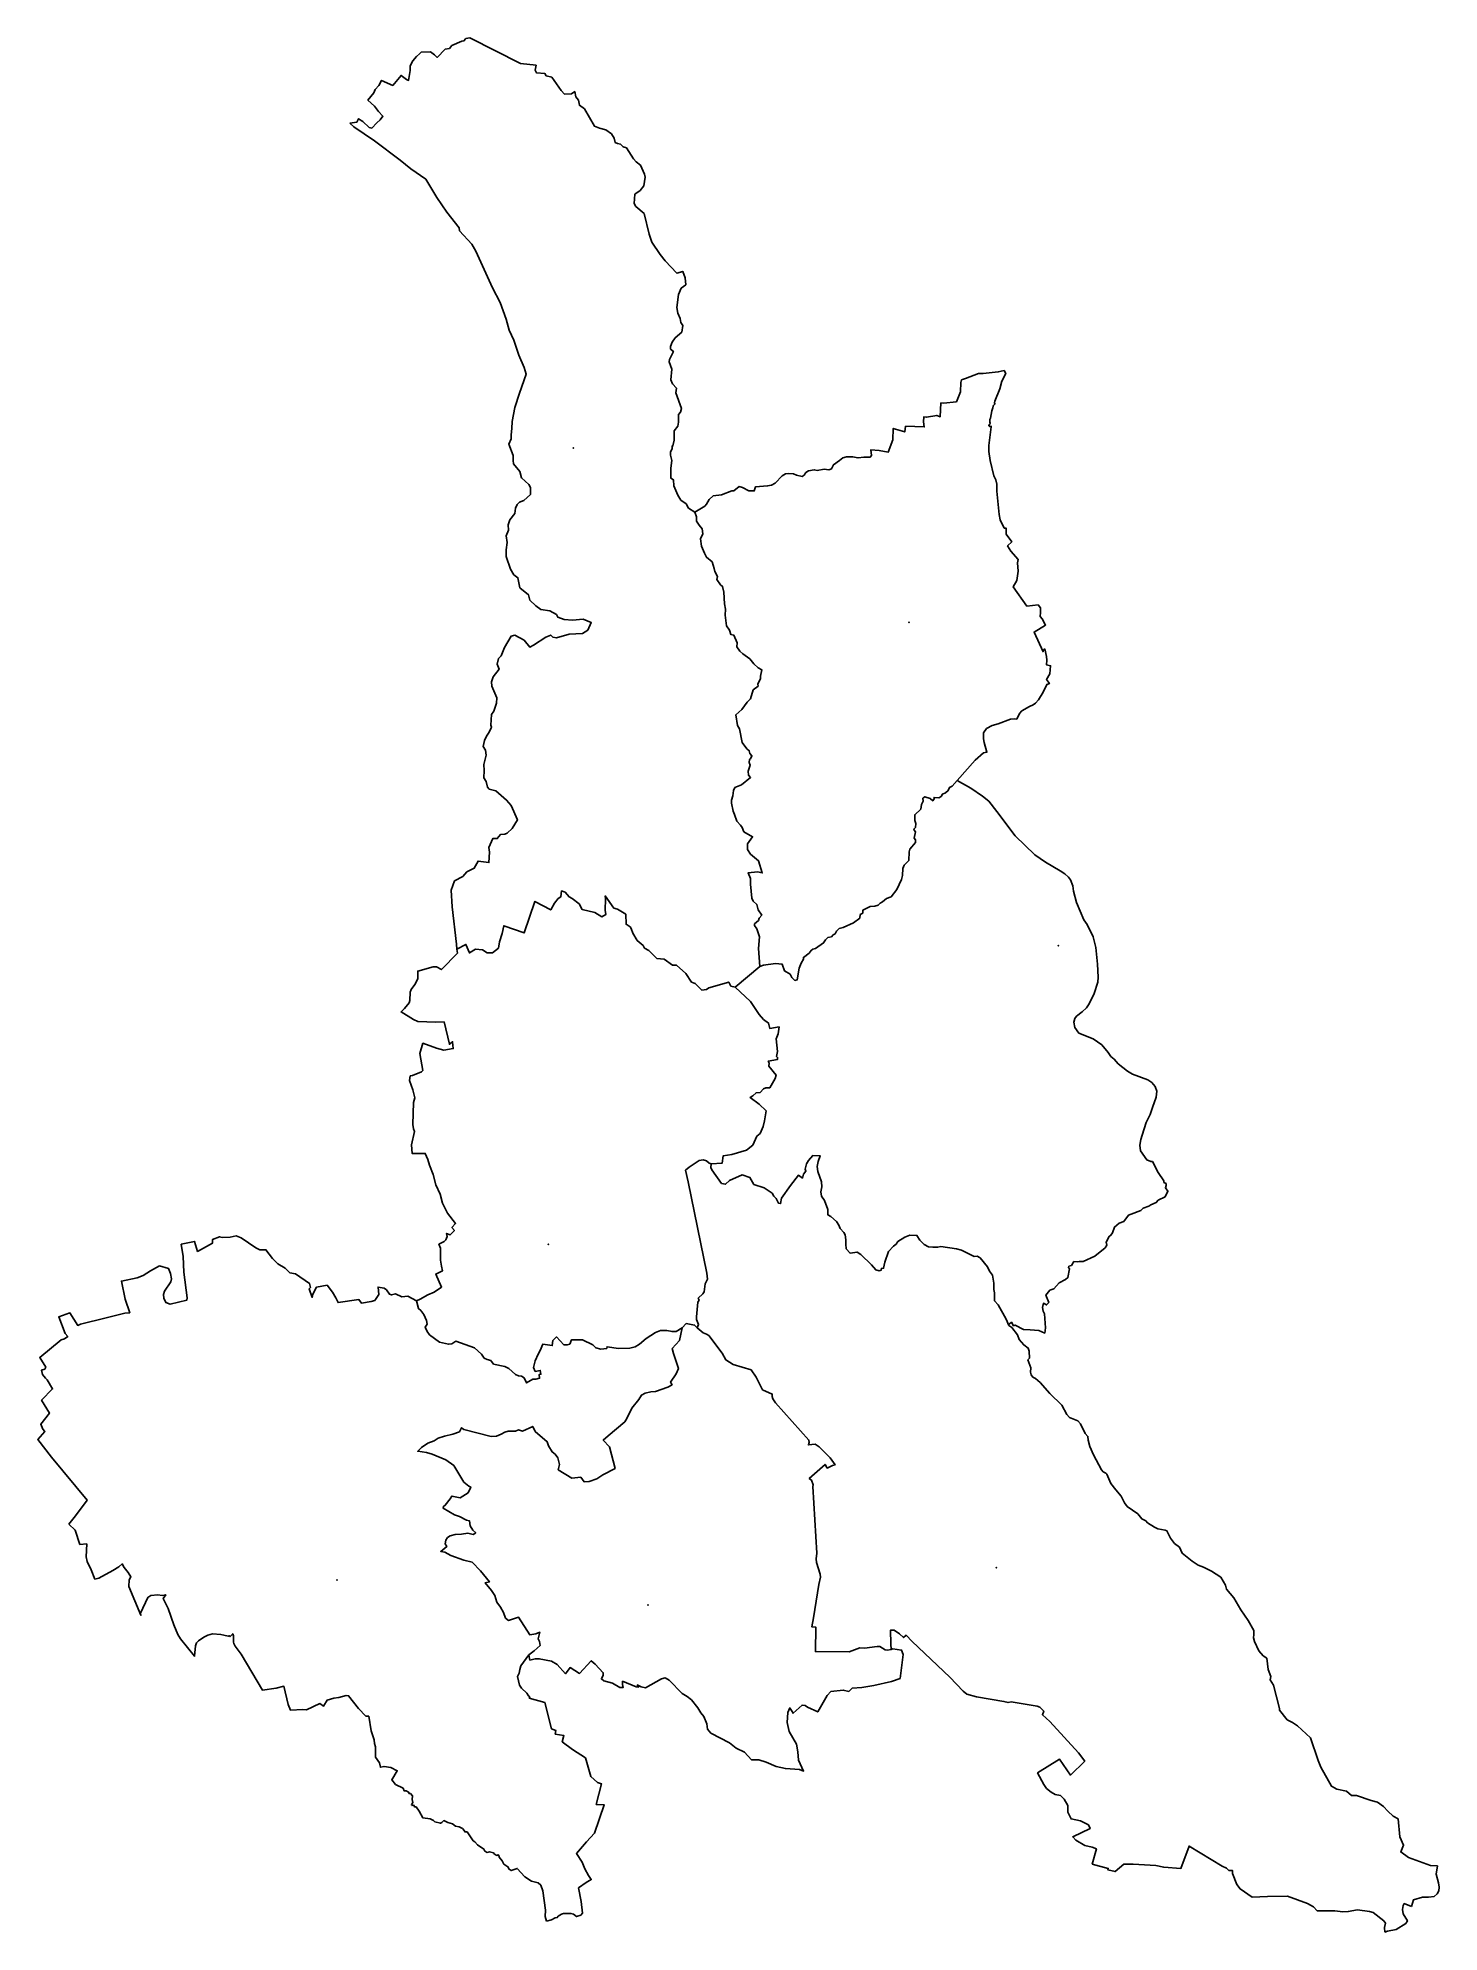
# Model space of a CAD drawing. Extents: x 675197 to 686460, y 230170 to 245397.
import ezdxf

# ---------------------------------------------------------------- set-up
doc = ezdxf.new("R2010")
doc.units = 0
for name, color, linetype in [('Adliswil', 1, 'CONTINUOUS'), ('Aeugst_am_Albis', 1, 'CONTINUOUS'), ('Bezirk', 1, 'CONTINUOUS'), ('Gemeinde', 1, 'CONTINUOUS'), ('Hausen_am_Albis', 1, 'CONTINUOUS'), ('Kanton', 1, 'CONTINUOUS'), ('Langnau_am_Albis', 1, 'CONTINUOUS'), ('Mettmenstetten', 1, 'CONTINUOUS'), ('Rifferswil', 1, 'CONTINUOUS'), ('Stallikon', 1, 'CONTINUOUS')]:
    doc.layers.add(name, color=color, linetype=linetype)

msp = doc.modelspace()

# ---------------------------------------------------------------- linework, layer by layer
at = {"layer": 'Adliswil'}
msp.add_point((682200, 240700), dxfattribs=at)
at = {"layer": 'Aeugst_am_Albis'}
msp.add_point((679300, 235700), dxfattribs=at)
at = {"layer": 'Bezirk'}
for points in [[(678265, 245270), (678277, 245282), (678352, 245285), (678385, 245262), (678407, 245240), (678472, 245307), (678505, 245312), (678525, 245337), (678605, 245370), (678622, 245372), (678637, 245392), (678670, 245397), (679075, 245190), (679202, 245177)], [(677705, 244712), (677762, 244720), (677775, 244747), (677810, 244725), (677860, 244677), (677882, 244672), (677922, 244715), (677947, 244737), (677970, 244767), (677935, 244805), (677902, 244847), (677850, 244897), (677897, 244955), (677907, 244982), (677937, 245015), (677960, 245055), (678050, 245015), (678117, 245095), (678160, 245062), (678177, 245055), (678190, 245135), (678190, 245172), (678210, 245212), (678240, 245247), (678265, 245270)], [(679202, 245177), (679195, 245137), (679205, 245115), (679272, 245110), (679282, 245092), (679327, 245080), (679402, 244975), (679430, 244945), (679485, 244947), (679512, 244965), (679522, 244922), (679542, 244897), (679550, 244855), (679590, 244827), (679672, 244687), (679712, 244670), (679762, 244657), (679807, 244625), (679830, 244592), (679837, 244557), (679857, 244547), (679880, 244542), (679902, 244522), (679927, 244512), (679985, 244425), (680007, 244400), (680040, 244375), (680072, 244302), (680077, 244277), (680067, 244207), (680037, 244170), (679995, 244140), (679990, 244067), (680002, 244042), (680070, 243985), (680110, 243820), (680132, 243755), (680200, 243657), (680240, 243605), (680332, 243505), (680380, 243520), (680400, 243467), (680405, 243412), (680367, 243385), (680347, 243335), (680332, 243230), (680340, 243185), (680360, 243140), (680365, 243110), (680380, 243085), (680372, 243032), (680320, 242985), (680295, 242950), (680282, 242915), (680282, 242895), (680305, 242877), (680275, 242812), (680272, 242792), (680292, 242735), (680285, 242647), (680297, 242617), (680330, 242580), (680325, 242545), (680370, 242417), (680362, 242387), (680345, 242370), (680347, 242307), (680342, 242275), (680312, 242237), (680312, 242162), (680302, 242117), (680295, 242115), (680295, 242095), (680282, 242067), (680282, 242042), (680292, 242000), (680285, 241937), (680285, 241857), (680305, 241845), (680310, 241795), (680340, 241722), (680365, 241682), (680407, 241652), (680427, 241617), (680477, 241585)], [(682965, 242722), (682917, 242712), (682795, 242700), (682757, 242700), (682652, 242660), (682622, 242647), (682615, 242627), (682612, 242552), (682580, 242472), (682475, 242460), (682455, 242462), (682450, 242352), (682422, 242362), (682340, 242347), (682317, 242350), (682315, 242310), (682322, 242270), (682172, 242275), (682165, 242230), (682072, 242257), (682070, 242165), (682032, 242067), (681960, 242080), (681892, 242085), (681897, 242040), (681887, 242027), (681837, 242027), (681790, 242020), (681745, 242030), (681697, 242030), (681667, 242020), (681640, 242000), (681592, 241965), (681577, 241932), (681555, 241925), (681517, 241930), (681462, 241920), (681437, 241925), (681392, 241917), (681370, 241902), (681355, 241882), (681340, 241872), (681295, 241882), (681270, 241892), (681230, 241895), (681207, 241892), (681180, 241877), (681122, 241817), (681095, 241802), (681062, 241795), (680965, 241787), (680955, 241755), (680912, 241757), (680860, 241782), (680835, 241790), (680792, 241755), (680775, 241755), (680692, 241725), (680625, 241715), (680592, 241687), (680572, 241650), (680557, 241632), (680477, 241585)], [(680477, 241585), (680490, 241547), (680492, 241512), (680512, 241480), (680537, 241450), (680542, 241410), (680522, 241370), (680530, 241312), (680555, 241255), (680572, 241222), (680617, 241185), (680632, 241132), (680637, 241107), (680660, 241067), (680655, 241042), (680685, 241000), (680700, 240987), (680710, 240942), (680717, 240847), (680725, 240805), (680720, 240757), (680732, 240670), (680755, 240637), (680767, 240600), (680792, 240595), (680817, 240535), (680815, 240502), (680840, 240467), (680862, 240445), (680920, 240405), (680952, 240365), (680987, 240332), (681017, 240317), (681005, 240267), (681005, 240247), (680985, 240202), (680987, 240187), (680947, 240155), (680925, 240085), (680897, 240057), (680855, 239997), (680807, 239955), (680820, 239870), (680837, 239842), (680857, 239732), (680895, 239682), (680915, 239667), (680920, 239645), (680937, 239625), (680925, 239602), (680917, 239597), (680915, 239572), (680922, 239550), (680905, 239502), (680910, 239470), (680925, 239452), (680852, 239392), (680800, 239370), (680787, 239347), (680782, 239305), (680772, 239270), (680772, 239245), (680785, 239180), (680797, 239155), (680815, 239100), (680845, 239067), (680857, 239050), (680872, 239015), (680942, 238975), (680900, 238917), (680900, 238872), (680925, 238835), (680990, 238782), (681020, 238685), (680980, 238692), (680905, 238685), (680925, 238640), (680925, 238595), (680935, 238482), (680947, 238457), (680975, 238430), (680987, 238387), (681015, 238345), (680995, 238320), (680990, 238302), (680957, 238275), (680957, 238262), (680977, 238235), (680997, 238172), (680990, 238077), (681000, 237932)], [(681000, 237932), (680802, 237767)], [(680802, 237767), (680925, 237650), (680995, 237547), (681030, 237505), (681070, 237477), (681080, 237435), (681155, 237447), (681147, 237392), (681132, 237350), (681142, 237250), (681135, 237210), (681142, 237202), (681142, 237185), (681067, 237172), (681075, 237155), (681072, 237130), (681130, 237060), (681122, 237032), (681080, 236957), (681047, 236957), (681030, 236950), (681002, 236920), (680970, 236917), (680945, 236892), (680922, 236880), (680995, 236825), (681050, 236772), (681037, 236692), (681027, 236647), (681002, 236590), (680977, 236567), (680945, 236497), (680892, 236457), (680775, 236420), (680705, 236410), (680697, 236350), (680610, 236347)], [(680610, 236347), (680607, 236317), (680615, 236297), (680692, 236187), (680725, 236182), (680757, 236212), (680857, 236257), (680920, 236235), (680952, 236180), (681035, 236152), (681100, 236110), (681112, 236087), (681132, 236067), (681150, 236030), (681167, 236027), (681175, 236070), (681247, 236172), (681312, 236255), (681342, 236232), (681350, 236262), (681370, 236287), (681365, 236302), (681375, 236347), (681390, 236372), (681425, 236412), (681485, 236410), (681470, 236365), (681462, 236325), (681465, 236285), (681495, 236200), (681497, 236162), (681490, 236120), (681495, 236085), (681520, 236052), (681547, 235980), (681547, 235935), (681572, 235922), (681617, 235882), (681635, 235852), (681645, 235825), (681675, 235795), (681685, 235775), (681692, 235735), (681690, 235700), (681695, 235662), (681725, 235627), (681782, 235637), (681812, 235617), (681897, 235535), (681932, 235495), (681960, 235485), (681975, 235490), (681977, 235505), (681995, 235507), (682005, 235555), (682035, 235642), (682075, 235685), (682095, 235700), (682110, 235722), (682165, 235757), (682207, 235772), (682262, 235770), (682287, 235732), (682322, 235697), (682357, 235680), (682390, 235675), (682430, 235675), (682455, 235682), (682580, 235662), (682622, 235652), (682722, 235602), (682747, 235605), (682772, 235590), (682830, 235517), (682847, 235482), (682870, 235450), (682882, 235387), (682880, 235337), (682887, 235310), (682887, 235245), (682917, 235212), (682980, 235097), (683002, 235047)], [(683002, 235047), (683025, 235030), (683072, 234970), (683085, 234935), (683122, 234890), (683157, 234865), (683165, 234840), (683167, 234785), (683155, 234770), (683177, 234705), (683175, 234670), (683182, 234650), (683195, 234632), (683217, 234620), (683252, 234587), (683330, 234500), (683427, 234405), (683467, 234330), (683490, 234307), (683555, 234280), (683577, 234257), (683615, 234177), (683637, 234155), (683640, 234125), (683652, 234075), (683682, 234007), (683745, 233887), (683760, 233870), (683780, 233860), (683790, 233850), (683820, 233777), (683862, 233725), (683905, 233675), (683932, 233620), (683952, 233592), (684037, 233532), (684070, 233492), (684102, 233475), (684117, 233460), (684172, 233425), (684200, 233412), (684257, 233402), (684272, 233395), (684302, 233337), (684332, 233295), (684372, 233265), (684395, 233215), (684475, 233152), (684522, 233120), (684565, 233105), (684630, 233072), (684705, 233022), (684742, 232960), (684752, 232927), (684810, 232857), (684865, 232762), (684925, 232675), (684972, 232595), (684972, 232562), (684967, 232535), (684975, 232505), (685012, 232432), (685047, 232392), (685075, 232372), (685085, 232282), (685107, 232225), (685102, 232197), (685130, 232155), (685177, 231967), (685177, 231955), (685240, 231877), (685282, 231855), (685322, 231827), (685425, 231732), (685487, 231550), (685510, 231495), (685595, 231342), (685637, 231320), (685715, 231302), (685755, 231267), (685795, 231267), (685915, 231227), (685965, 231215), (686012, 231180), (686047, 231142), (686092, 231102), (686130, 231080), (686145, 230937), (686175, 230870), (686152, 230815), (686215, 230770), (686390, 230705), (686447, 230702)], [(686447, 230702), (686437, 230635), (686455, 230565), (686460, 230532), (686457, 230502), (686445, 230477), (686420, 230457), (686375, 230450), (686327, 230452), (686255, 230430), (686237, 230377)]]:
    msp.add_lwpolyline(points, dxfattribs=at)
at = {"layer": 'Gemeinde'}
for points in [[(677705, 244712), (677737, 244682), (677902, 244570), (678110, 244415), (678195, 244345), (678315, 244260), (678405, 244115), (678485, 243997), (678582, 243870), (678587, 243845), (678685, 243740), (678717, 243682), (678850, 243387), (678912, 243270), (678960, 243137), (678985, 243047), (679022, 242967), (679062, 242847), (679107, 242747), (679122, 242695), (679067, 242540), (679032, 242427), (679010, 242312), (679007, 242257), (679000, 242207), (679000, 242175), (678982, 242132), (679017, 242040), (679017, 242000), (679020, 241972)], [(682965, 242722), (682977, 242700), (682945, 242637), (682930, 242577), (682890, 242476), (682886, 242464), (682888, 242455), (682888, 242453), (682887, 242451), (682886, 242449), (682884, 242448), (682880, 242445), (682878, 242443), (682876, 242441), (682875, 242437), (682872, 242422), (682866, 242398), (682859, 242369), (682853, 242339), (682850, 242329), (682850, 242319), (682850, 242309), (682851, 242299), (682851, 242296), (682850, 242294), (682849, 242292), (682845, 242289), (682841, 242282), (682841, 242278), (682843, 242275), (682847, 242272), (682851, 242272), (682855, 242273), (682859, 242277), (682859, 242270), (682840, 242120), (682840, 242072), (682852, 242000), (682882, 241877), (682897, 241845), (682905, 241810), (682905, 241752), (682925, 241567), (682932, 241522), (682965, 241457), (682980, 241455), (682980, 241407), (683025, 241345), (682992, 241315), (683017, 241272), (683077, 241205), (683070, 241177), (683077, 241110), (683065, 241035), (683037, 240985), (683147, 240830), (683237, 240840), (683257, 240815), (683257, 240777), (683252, 240747), (683270, 240727), (683297, 240677), (683205, 240620), (683277, 240462), (683280, 240477), (683292, 240487)], [(679020, 241972), (679070, 241910), (679085, 241860), (679142, 241807), (679157, 241782), (679157, 241727), (679102, 241677), (679067, 241665), (679050, 241647), (679037, 241617), (679030, 241575), (678990, 241522), (678977, 241482), (678980, 241440), (678960, 241395), (678970, 241340), (678962, 241282), (678962, 241227), (678997, 241127), (679022, 241082), (679055, 241057), (679072, 240977), (679140, 240920), (679152, 240877), (679200, 240832), (679240, 240802), (679312, 240792), (679365, 240762), (679375, 240740), (679427, 240722), (679495, 240717), (679580, 240725), (679645, 240697), (679617, 240637), (679575, 240610), (679467, 240605), (679365, 240575), (679335, 240580), (679320, 240597), (679280, 240580), (679180, 240515), (679150, 240500), (679107, 240555), (679030, 240595), (679000, 240587), (678947, 240497), (678922, 240430), (678900, 240407), (678890, 240362), (678905, 240322), (678857, 240262), (678842, 240220), (678845, 240187), (678885, 240092), (678882, 240050), (678862, 239985), (678842, 239957), (678837, 239872), (678842, 239857), (678825, 239815), (678802, 239785), (678787, 239750), (678777, 239702), (678795, 239672), (678800, 239632), (678782, 239557), (678785, 239507), (678782, 239450), (678800, 239420), (678812, 239375), (678825, 239357), (678877, 239345), (678965, 239270), (679000, 239227), (679052, 239112), (679010, 239042), (678970, 239005)], [(683292, 240487), (683305, 240425), (683307, 240395), (683305, 240357), (683337, 240350), (683330, 240285), (683305, 240240), (683327, 240207), (683307, 240200), (683277, 240137), (683240, 240077), (683217, 240050), (683197, 240035), (683167, 240022), (683107, 239987), (683087, 239965), (683065, 239920), (683045, 239922), (683015, 239920), (682917, 239882), (682867, 239870), (682822, 239845), (682797, 239810), (682797, 239762), (682802, 239732), (682825, 239655), (682797, 239650), (682730, 239590), (682585, 239427)], [(682585, 239427), (682545, 239382), (682525, 239372), (682515, 239347), (682492, 239327), (682467, 239317), (682457, 239300), (682440, 239287), (682400, 239292), (682400, 239280), (682390, 239265), (682370, 239282), (682327, 239297), (682310, 239285), (682312, 239260), (682300, 239235), (682295, 239197), (682245, 239152), (682245, 239107), (682255, 239082), (682250, 239050), (682237, 239037), (682240, 239027), (682250, 239015), (682240, 238965), (682252, 238950), (682252, 238930), (682205, 238875), (682200, 238855), (682197, 238785), (682160, 238747), (682150, 238720), (682147, 238665), (682140, 238632), (682102, 238550), (682055, 238492), (682017, 238480), (681987, 238452), (681967, 238440), (681952, 238425), (681925, 238417), (681887, 238415), (681827, 238385), (681827, 238362), (681807, 238350), (681805, 238322), (681752, 238282), (681670, 238247), (681637, 238237), (681615, 238215), (681605, 238195), (681590, 238187), (681575, 238170), (681547, 238165), (681527, 238147), (681512, 238122), (681447, 238077), (681427, 238072), (681412, 238062), (681397, 238040), (681350, 238005), (681350, 237990), (681332, 237960), (681317, 237920), (681300, 237825), (681282, 237820), (681257, 237845), (681245, 237870), (681197, 237897), (681180, 237950), (681125, 237957), (681030, 237942), (681000, 237932)], [(682585, 239427), (682697, 239367), (682790, 239302), (682840, 239260), (682905, 239177), (683052, 238982), (683210, 238830), (683295, 238770), (683415, 238702), (683452, 238677), (683482, 238650)], [(678970, 239005), (678950, 238995), (678915, 238992), (678890, 238960), (678855, 238962), (678822, 238890), (678827, 238852), (678822, 238767), (678735, 238780), (678705, 238722), (678645, 238692), (678612, 238655), (678545, 238620), (678520, 238545)], [(683482, 238650), (683497, 238630), (683515, 238580), (683520, 238537), (683545, 238447), (683605, 238307), (683632, 238270), (683680, 238170), (683702, 238085), (683715, 237952), (683720, 237847), (683717, 237805), (683687, 237715), (683647, 237632), (683627, 237600), (683592, 237567), (683545, 237532), (683532, 237515), (683525, 237485), (683532, 237442), (683565, 237395), (683680, 237352), (683750, 237302), (683800, 237240), (683820, 237210), (683847, 237187), (683880, 237150), (683955, 237090), (683995, 237067), (684120, 237022), (684150, 237000), (684177, 236967), (684192, 236930), (684187, 236882), (684155, 236800), (684137, 236742), (684105, 236677), (684072, 236577), (684062, 236542), (684055, 236495), (684060, 236450), (684110, 236377), (684142, 236365), (684155, 236365)], [(678520, 238545), (678527, 238412), (678562, 238112), (678565, 238072)], [(678565, 238072), (678637, 238110), (678665, 238042), (678715, 238072), (678772, 238065), (678807, 238042), (678850, 238042), (678900, 238080), (678907, 238130), (678930, 238197), (678942, 238260), (679107, 238202), (679192, 238455), (679320, 238387), (679350, 238442), (679380, 238480), (679400, 238492), (679407, 238540), (679435, 238530), (679467, 238492), (679492, 238480), (679547, 238435), (679572, 238390), (679675, 238365), (679730, 238332), (679762, 238350), (679757, 238385), (679760, 238475), (679757, 238500), (679827, 238400), (679855, 238392), (679922, 238352), (679925, 238272), (679957, 238252), (679967, 238237), (679980, 238200), (680015, 238142), (680062, 238102), (680072, 238080), (680107, 238062), (680172, 237997), (680232, 237992), (680297, 237942), (680330, 237942), (680405, 237875), (680452, 237805), (680480, 237795), (680535, 237742), (680572, 237747), (680590, 237762), (680750, 237807), (680767, 237775), (680802, 237767)], [(678565, 238072), (678570, 238040), (678440, 237907), (678400, 237930), (678375, 237930), (678250, 237895), (678250, 237832), (678227, 237787), (678197, 237747), (678190, 237727), (678187, 237660), (678180, 237640), (678145, 237595), (678117, 237567), (678217, 237505), (678252, 237490), (678395, 237485), (678462, 237487), (678505, 237307), (678530, 237327), (678535, 237272), (678460, 237260), (678400, 237277), (678292, 237315), (678267, 237232), (678290, 237097), (678280, 237085), (678207, 237057), (678190, 237052), (678185, 237015), (678212, 236942), (678227, 236877), (678217, 236840), (678212, 236662), (678217, 236627), (678225, 236605), (678200, 236500), (678205, 236430), (678310, 236430), (678332, 236380), (678345, 236335), (678375, 236260), (678395, 236177), (678430, 236102), (678450, 236030), (678490, 235950), (678555, 235867), (678525, 235835), (678545, 235810), (678512, 235775), (678482, 235787), (678487, 235762), (678477, 235735), (678462, 235722), (678420, 235700), (678432, 235667), (678432, 235572), (678440, 235522), (678450, 235487), (678395, 235460), (678442, 235355), (678382, 235315), (678332, 235292), (678270, 235257), (678240, 235245)], [(680610, 236347), (680592, 236352), (680570, 236370), (680545, 236377), (680512, 236372), (680432, 236320), (680402, 236295), (680425, 236202), (680575, 235467), (680580, 235420), (680560, 235380), (680552, 235317), (680542, 235300), (680505, 235267), (680512, 235250), (680502, 235235), (680490, 235117), (680492, 235095), (680507, 235055), (680497, 235027)], [(684155, 236365), (684202, 236275), (684247, 236210), (684247, 236197), (684265, 236187), (684267, 236172), (684260, 236152), (684280, 236125), (684257, 236080), (684202, 236055), (684187, 236035), (684142, 236017), (684127, 236005), (684080, 235990), (684062, 235972), (683985, 235940), (683962, 235932), (683925, 235882), (683887, 235870), (683852, 235837), (683835, 235792), (683822, 235772), (683807, 235762), (683785, 235715), (683790, 235692), (683775, 235670), (683692, 235605), (683600, 235560), (683567, 235562), (683550, 235557), (683525, 235560), (683505, 235530), (683485, 235522), (683482, 235512), (683490, 235502), (683477, 235432), (683457, 235417), (683407, 235390), (683362, 235340), (683332, 235330), (683300, 235290), (683322, 235232), (683305, 235212), (683280, 235225), (683272, 235192), (683277, 235162), (683287, 235140), (683297, 235027), (683290, 234985), (683242, 235005), (683172, 235012), (683120, 235015), (683052, 235050), (683040, 235045), (683022, 235072), (683005, 235057), (683002, 235047)], [(678240, 235245), (678170, 235282), (678122, 235277), (678072, 235300), (678040, 235292), (678022, 235297), (678000, 235332), (677980, 235347), (677932, 235355), (677937, 235295), (677905, 235247), (677877, 235240), (677797, 235227), (677777, 235255), (677610, 235230), (677592, 235270), (677565, 235315), (677522, 235370), (677437, 235355), (677407, 235297), (677402, 235272), (677377, 235340), (677387, 235352), (677380, 235385), (677267, 235462), (677222, 235470), (677185, 235507), (677125, 235542), (677082, 235585), (677030, 235655), (676982, 235655), (676950, 235670), (676832, 235750), (676792, 235767), (676742, 235757), (676677, 235755), (676657, 235760), (676600, 235737), (676600, 235707), (676480, 235642), (676457, 235722), (676350, 235700), (676365, 235600), (676370, 235475), (676397, 235270), (676395, 235250), (676260, 235217), (676225, 235232), (676210, 235265), (676207, 235295), (676215, 235322), (676265, 235397), (676272, 235422), (676262, 235465), (676247, 235505), (676175, 235526)], [(676175, 235526), (676102, 235487), (676043, 235447), (675995, 235429), (675869, 235403), (675899, 235259), (675936, 235149), (675896, 235145), (675747, 235108), (675540, 235057), (675517, 235047), (675455, 235147), (675365, 235117), (675415, 234982), (675437, 234957), (675410, 234940), (675385, 234932), (675212, 234790), (675260, 234712), (675252, 234695), (675225, 234687), (675235, 234652), (675257, 234622), (675272, 234610), (675315, 234537), (675227, 234445), (675290, 234342), (675220, 234252), (675237, 234212), (675252, 234195), (675197, 234130), (675307, 233987), (675592, 233642), (675500, 233515), (675445, 233450)], [(678240, 235245), (678257, 235182), (678275, 235167), (678300, 235135), (678320, 235087), (678325, 235057), (678310, 235032), (678325, 234997), (678345, 234970), (678425, 234912), (678497, 234895), (678525, 234900), (678557, 234920), (678707, 234867), (678762, 234815), (678785, 234785), (678807, 234772), (678837, 234765), (678860, 234735), (678950, 234717), (678982, 234700), (679037, 234652), (679060, 234642), (679085, 234640), (679105, 234625), (679125, 234585), (679175, 234615), (679200, 234615), (679230, 234622), (679225, 234652), (679240, 234655), (679235, 234685), (679195, 234677), (679180, 234710), (679195, 234762), (679217, 234817), (679235, 234845), (679255, 234895), (679332, 234885), (679337, 234927), (679365, 234955), (679425, 234892), (679452, 234890), (679472, 234897), (679487, 234932), (679530, 234930), (679575, 234932), (679657, 234890), (679682, 234867), (679722, 234855), (679770, 234862), (679772, 234875), (679865, 234862), (679955, 234865), (679997, 234875), (680032, 234895), (680087, 234942), (680162, 234990), (680202, 235007), (680252, 235007), (680295, 234997), (680327, 234997), (680375, 235027)], [(680375, 235027), (680355, 234927), (680295, 234862), (680305, 234820), (680345, 234700), (680327, 234657), (680282, 234592), (680295, 234570), (680260, 234550), (680162, 234515), (680125, 234512), (680077, 234502), (680050, 234487), (680027, 234452), (679970, 234382), (679932, 234300), (679915, 234272), (679780, 234160), (679742, 234125), (679792, 234070), (679837, 233897), (679737, 233845), (679690, 233815), (679627, 233792), (679587, 233790), (679560, 233827), (679490, 233820), (679380, 233887), (679390, 233930), (679377, 233982), (679355, 234012), (679332, 234030), (679302, 234080), (679290, 234112), (679195, 234195), (679175, 234235), (679092, 234197), (679060, 234207), (679035, 234197), (678977, 234197), (678950, 234190), (678922, 234172), (678882, 234157), (678840, 234155), (678622, 234210), (678602, 234225), (678585, 234192), (678532, 234172), (678465, 234157), (678415, 234140), (678382, 234120), (678332, 234100), (678280, 234065), (678250, 234035), (678320, 234025), (678367, 234012), (678475, 233967), (678540, 233920), (678622, 233787), (678662, 233755), (678677, 233747), (678655, 233700), (678592, 233660), (678525, 233675), (678512, 233652), (678472, 233602), (678457, 233592), (678455, 233577), (678545, 233525), (678587, 233510), (678642, 233482), (678665, 233477), (678672, 233437), (678692, 233400), (678717, 233380), (678697, 233365), (678652, 233377), (678602, 233370), (678550, 233367), (678512, 233355), (678490, 233342), (678475, 233320), (678472, 233292), (678485, 233270), (678435, 233230), (678467, 233225), (678517, 233197), (678620, 233160), (678687, 233145), (678755, 233075), (678827, 232985), (678792, 232977), (678842, 232917), (678870, 232877), (678885, 232822), (678915, 232782), (678940, 232740), (678955, 232695), (678980, 232675), (679060, 232702), (679150, 232560), (679200, 232567), (679232, 232580), (679217, 232527), (679230, 232507), (679235, 232475), (679185, 232432), (679142, 232400)], [(680497, 235027), (680475, 235050), (680407, 235062), (680375, 235027)], [(680497, 235027), (680545, 234987), (680572, 234977), (680590, 234965), (680697, 234825), (680727, 234770), (680785, 234732), (680930, 234690), (680970, 234632), (681022, 234530), (681100, 234495), (681100, 234475), (681105, 234457), (681127, 234425), (681395, 234125), (681397, 234107), (681390, 234087), (681445, 234092), (681477, 234072), (681565, 233982), (681605, 233925), (681585, 233922), (681542, 233900), (681525, 233930), (681397, 233817), (681415, 233802), (681430, 233765), (681427, 233752), (681457, 233215), (681452, 233172), (681455, 233142), (681485, 233047), (681487, 233022), (681475, 232965), (681432, 232697), (681417, 232625), (681450, 232622), (681447, 232425), (681717, 232422), (681805, 232455), (681842, 232452), (681942, 232467), (681965, 232465), (682007, 232440), (682025, 232437), (682055, 232442)], [(675445, 233450), (675497, 233402), (675535, 233287), (675590, 233290), (675585, 233187), (675592, 233150), (675625, 233082), (675655, 233007)], [(675655, 233007), (675687, 233015), (675800, 233077), (675847, 233107), (675875, 233130), (675890, 233102), (675922, 233062), (675945, 233027), (675932, 233002), (675927, 232947), (676025, 232717), (676022, 232735), (676082, 232860), (676105, 232875), (676160, 232880), (676195, 232875), (676225, 232882), (676205, 232852), (676245, 232772), (676290, 232640), (676322, 232562), (676342, 232527), (676457, 232387), (676465, 232470), (676472, 232495), (676487, 232512), (676530, 232542), (676562, 232557), (676600, 232567), (676668, 232562), (676691, 232558), (676727, 232550), (676734, 232553), (676742, 232546), (676763, 232568), (676770, 232553), (676770, 232542), (676769, 232527), (676770, 232501), (676772, 232490), (676782, 232469), (676798, 232447), (676830, 232405), (677002, 232115), (677112, 232130), (677175, 232147), (677210, 232000), (677227, 231955), (677327, 231960), (677357, 231957), (677462, 232007), (677492, 231985), (677522, 232035), (677577, 232050), (677615, 232055), (677675, 232072), (677695, 232070), (677775, 231967), (677832, 231907), (677857, 231905), (677877, 231787), (677900, 231717), (677902, 231687), (677910, 231660), (677910, 231577), (677942, 231532), (677950, 231495), (677980, 231502), (678035, 231492), (678085, 231467), (678042, 231395), (678072, 231357), (678132, 231327), (678142, 231305), (678157, 231305), (678177, 231295), (678185, 231282), (678192, 231285), (678207, 231265), (678205, 231235), (678210, 231212), (678200, 231192), (678205, 231187), (678220, 231190), (678225, 231177), (678237, 231177), (678262, 231142), (678290, 231090), (678350, 231080), (678377, 231067), (678387, 231057), (678432, 231045), (678445, 231050), (678460, 231067), (678492, 231050), (678530, 231040), (678555, 231022), (678582, 231017), (678610, 231002), (678627, 230985), (678630, 230975), (678647, 230977), (678697, 230905), (678710, 230897), (678730, 230872), (678782, 230837), (678790, 230822), (678807, 230810), (678827, 230815), (678860, 230807), (678867, 230797), (678885, 230787), (678897, 230792), (678905, 230780), (678905, 230772), (678930, 230742), (678942, 230717), (678975, 230695), (678985, 230675), (679002, 230665), (679050, 230682), (679112, 230615), (679165, 230580), (679217, 230567), (679240, 230547), (679255, 230502), (679277, 230347), (679275, 230295), (679285, 230257)], [(682055, 232442), (682052, 232487), (682050, 232597), (682080, 232597), (682122, 232567), (682155, 232537), (682177, 232557), (682225, 232505), (682527, 232220), (682635, 232107), (682665, 232082), (682742, 232062), (682962, 232025), (682995, 232015), (683020, 232020), (683230, 231985), (683250, 231977), (683282, 231947), (683272, 231917), (683332, 231862), (683562, 231610), (683612, 231545), (683497, 231432), (683410, 231560), (683232, 231450), (683282, 231357), (683305, 231325), (683342, 231295), (683375, 231275), (683417, 231267), (683447, 231240), (683477, 231187), (683475, 231135), (683502, 231080), (683577, 231065), (683642, 231032), (683655, 231002), (683515, 230935), (683540, 230910), (683612, 230865), (683670, 230852), (683705, 230840), (683672, 230715)], [(679142, 232400), (679080, 232310), (679070, 232282), (679065, 232252), (679052, 232225), (679067, 232155), (679085, 232130), (679127, 232092), (679140, 232070), (679150, 232062), (679147, 232050), (679272, 232015), (679325, 231805), (679360, 231792), (679355, 231762), (679425, 231750), (679412, 231700), (679495, 231637), (679600, 231570), (679642, 231422), (679695, 231372), (679727, 231362), (679685, 231197), (679750, 231192), (679672, 230965), (679607, 230897), (679527, 230802), (679572, 230732), (679592, 230680), (679622, 230625), (679645, 230592), (679605, 230570), (679542, 230525), (679565, 230417), (679575, 230322), (679560, 230307), (679527, 230295), (679502, 230315), (679482, 230320), (679422, 230320), (679407, 230315), (679380, 230297), (679372, 230287), (679355, 230285), (679325, 230270), (679285, 230257)], [(682055, 232442), (682070, 232447), (682140, 232437), (682152, 232402), (682127, 232210), (682057, 232185), (681915, 232152), (681820, 232137), (681742, 232130), (681715, 232105), (681670, 232115), (681572, 232105), (681540, 232072), (681465, 231940), (681382, 231977), (681365, 231992), (681340, 231995), (681267, 231930), (681240, 231972), (681225, 231935), (681220, 231855), (681235, 231782), (681295, 231682), (681305, 231620), (681310, 231552), (681352, 231465), (681320, 231477), (681205, 231485), (681130, 231502), (681050, 231537), (680992, 231555), (680932, 231555), (680877, 231617), (680810, 231650), (680757, 231692), (680607, 231770), (680580, 231802), (680575, 231845), (680550, 231902), (680525, 231932), (680502, 231972), (680450, 232037), (680415, 232065), (680377, 232087), (680270, 232195), (680240, 232215), (680210, 232205), (680080, 232135), (680047, 232142), (680015, 232157), (680025, 232140), (680007, 232142), (679897, 232187), (679897, 232160), (679902, 232137), (679875, 232137), (679815, 232170), (679745, 232190), (679727, 232205), (679742, 232235), (679742, 232255), (679677, 232325), (679645, 232352), (679550, 232250), (679475, 232297), (679437, 232247), (679370, 232322), (679325, 232347), (679227, 232367), (679195, 232367), (679152, 232357), (679142, 232400)]]:
    msp.add_lwpolyline(points, dxfattribs=at)
at = {"layer": 'Hausen_am_Albis'}
msp.add_point((682900, 233100), dxfattribs=at)
at = {"layer": 'Kanton'}
for points in [[(683672, 230715), (683800, 230682), (683797, 230672), (683855, 230657), (683925, 230715), (684002, 230715), (684182, 230705), (684247, 230692), (684385, 230682), (684450, 230862), (684717, 230700), (684750, 230685), (684770, 230665), (684800, 230665), (684800, 230640), (684835, 230552), (684860, 230517), (684957, 230450), (685080, 230457), (685242, 230460), (685402, 230400), (685450, 230372), (685480, 230342), (685622, 230342), (685685, 230332), (685730, 230335), (685805, 230350), (685900, 230337), (685930, 230327), (686017, 230260), (686030, 230242), (686022, 230207), (686025, 230170)], [(686025, 230170), (686045, 230177), (686115, 230190), (686192, 230240), (686205, 230262), (686172, 230317), (686167, 230352), (686170, 230385), (686180, 230400), (686237, 230377)]]:
    msp.add_lwpolyline(points, dxfattribs=at)
at = {"layer": 'Langnau_am_Albis'}
msp.add_point((683400, 238100), dxfattribs=at)
at = {"layer": 'Mettmenstetten'}
msp.add_point((677600, 233000), dxfattribs=at)
at = {"layer": 'Rifferswil'}
msp.add_point((680100, 232800), dxfattribs=at)
at = {"layer": 'Stallikon'}
msp.add_point((679500, 242100), dxfattribs=at)

doc.saveas('drawing.dxf')
